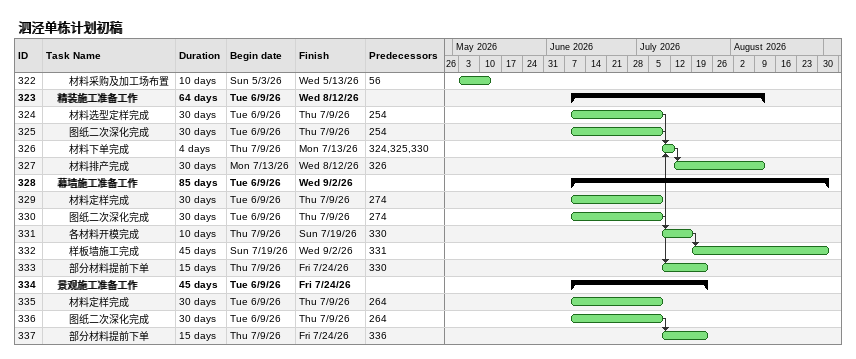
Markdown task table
泗泾单栋计划初稿

| ID | Level | Task | Duration | Start | Finish | Predecessors |
|---|---|---|---|---|---|---|
| 322 | 3 | 材料采购及加工场布置 | 10d | 2026-05-03 | 2026-05-13 | 56 |
| 323 | 2 | **精装施工准备工作** | 64d | 2026-06-09 | 2026-08-12 |  |
| 324 | 3 | 材料选型定样完成 | 30d | 2026-06-09 | 2026-07-09 | 254 |
| 325 | 3 | 图纸二次深化完成 | 30d | 2026-06-09 | 2026-07-09 | 254 |
| 326 | 3 | 材料下单完成 | 4d | 2026-07-09 | 2026-07-13 | 324, 325, 330 |
| 327 | 3 | 材料排产完成 | 30d | 2026-07-13 | 2026-08-12 | 326 |
| 328 | 2 | **幕墙施工准备工作** | 85d | 2026-06-09 | 2026-09-02 |  |
| 329 | 3 | 材料定样完成 | 30d | 2026-06-09 | 2026-07-09 | 274 |
| 330 | 3 | 图纸二次深化完成 | 30d | 2026-06-09 | 2026-07-09 | 274 |
| 331 | 3 | 各材料开模完成 | 10d | 2026-07-09 | 2026-07-19 | 330 |
| 332 | 3 | 样板墙施工完成 | 45d | 2026-07-19 | 2026-09-02 | 331 |
| 333 | 3 | 部分材料提前下单 | 15d | 2026-07-09 | 2026-07-24 | 330 |
| 334 | 2 | **景观施工准备工作** | 45d | 2026-06-09 | 2026-07-24 |  |
| 335 | 3 | 材料定样完成 | 30d | 2026-06-09 | 2026-07-09 | 264 |
| 336 | 3 | 图纸二次深化完成 | 30d | 2026-06-09 | 2026-07-09 | 264 |
| 337 | 3 | 部分材料提前下单 | 15d | 2026-07-09 | 2026-07-24 | 336 |
